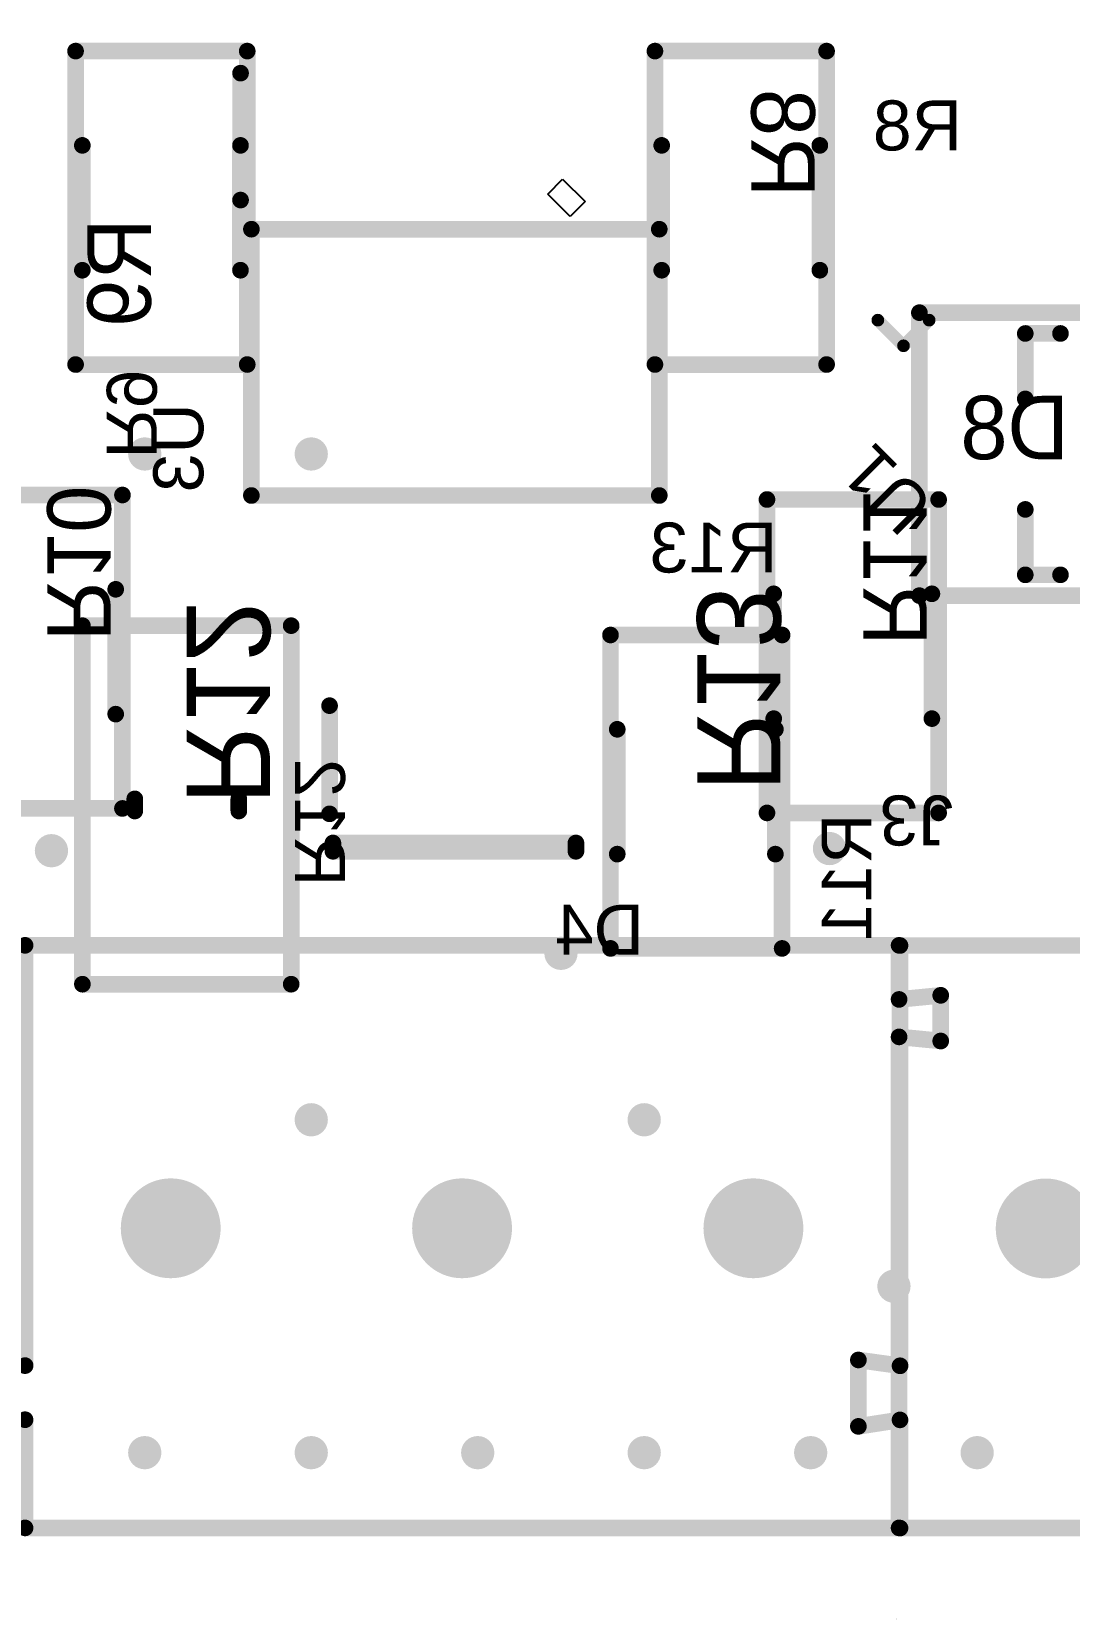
# Model space of a CAD drawing. Header units: millimetres. Extents: x 61 to 211, y 2 to 44.
# Drawn here: x 74.64 to 87.11, y 4 to 23.07 of the extents above; entities that cross this region are included whole.
import ezdxf

# ---------------------------------------------------------------- set-up
doc = ezdxf.new("R2010")
doc.units = ezdxf.units.MM
for name, color, linetype in [('BottomOverlay', 54, 'Continuous'), ('Mechanical10', 56, 'Continuous'), ('PadHoleLayer', 156, 'Continuous'), ('TopOverlay', 2, 'Continuous'), ('ViaHoleLayer', 16, 'Continuous')]:
    doc.layers.add(name, color=color, linetype=linetype)
doc.styles.add('Arial', font='', dxfattribs={"height": 0.2})
doc.styles.get('Arial').set_extended_font_data('Arial')

# ---------------------------------------------------------------- blocks, each defined once
blk = doc.blocks.new('V______CRCW0805__3_IPC_A_B_4')
at = {"layer": 'BottomOverlay', "const_width": 0.2}
for points in [[(-0.073, 0.625), (0.073, 0.625)], [(-0.073, -0.625), (0.073, -0.625)]]:
    blk.add_lwpolyline(points, dxfattribs=at)
at = {"layer": 'BottomOverlay', "const_width": 0.1}
for points in [[(-0.123, 0.625, 1), (-0.023, 0.625, 1)], [(0.023, 0.625, 1), (0.123, 0.625, 1)], [(-0.123, -0.625, 1), (-0.023, -0.625, 1)], [(0.023, -0.625, 1), (0.123, -0.625, 1)]]:
    blk.add_lwpolyline(points, format="xyb", close=True, dxfattribs=at)
at = {"layer": 'Mechanical10', "const_width": 0.2}
for points in [[(-2.154, 1.254), (-2.154, -1.254)], [(-2.154, 1.254), (2.154, 1.254)], [(2.154, 1.254), (2.154, -1.254)], [(-2.154, -1.254), (2.154, -1.254)]]:
    blk.add_lwpolyline(points, dxfattribs=at)
at = {"layer": 'Mechanical10', "const_width": 0.1}
for points in [[(-2.204, 1.254, 1), (-2.104, 1.254, 1)], [(-2.204, 1.254, 1), (-2.104, 1.254, 1)], [(2.104, 1.254, 1), (2.204, 1.254, 1)], [(2.104, 1.254, 1), (2.204, 1.254, 1)], [(-2.204, -1.254, 1), (-2.104, -1.254, 1)], [(-2.204, -1.254, 1), (-2.104, -1.254, 1)], [(2.104, -1.254, 1), (2.204, -1.254, 1)], [(2.104, -1.254, 1), (2.204, -1.254, 1)]]:
    blk.add_lwpolyline(points, format="xyb", close=True, dxfattribs=at)
at = {"layer": 'Mechanical10', "text_generation_flag": 2}
blk.add_text('R12', height=1, rotation=180, dxfattribs=at).set_placement((0, 0))
blk = doc.blocks.new('O__S_____________318_08_IPC_B_B_28')
at = {"layer": 'BottomOverlay', "const_width": 0.2}
for points in [[(0.65, 1.45), (0.227, 1.45)], [(0.65, 1.45), (0.65, 0.664)], [(-0.65, 0.286), (-0.65, -0.286)], [(0.65, -0.664), (0.65, -1.45)], [(0.65, -1.45), (0.227, -1.45)]]:
    blk.add_lwpolyline(points, dxfattribs=at)
at = {"layer": 'BottomOverlay', "const_width": 0.1}
for points in [[(0.177, 1.45, 1), (0.277, 1.45, 1)], [(0.6, 1.45, 1), (0.7, 1.45, 1)], [(0.6, 1.45, 1), (0.7, 1.45, 1)], [(0.6, 0.664, 1), (0.7, 0.664, 1)], [(-0.7, 0.286, 1), (-0.6, 0.286, 1)], [(-0.7, -0.286, 1), (-0.6, -0.286, 1)], [(0.6, -0.664, 1), (0.7, -0.664, 1)], [(0.177, -1.45, 1), (0.277, -1.45, 1)], [(0.6, -1.45, 1), (0.7, -1.45, 1)], [(0.6, -1.45, 1), (0.7, -1.45, 1)]]:
    blk.add_lwpolyline(points, format="xyb", close=True, dxfattribs=at)
at = {"layer": 'Mechanical10', "const_width": 0.2}
for points in [[(-1.922, 1.7), (-1.922, -1.7)], [(1.922, 1.7), (-1.922, 1.7)], [(1.922, 1.7), (1.922, -1.7)], [(1.922, -1.7), (-1.922, -1.7)]]:
    blk.add_lwpolyline(points, dxfattribs=at)
at = {"layer": 'Mechanical10', "const_width": 0.1}
for points in [[(-1.972, 1.7, 1), (-1.872, 1.7, 1)], [(-1.972, 1.7, 1), (-1.872, 1.7, 1)], [(1.872, 1.7, 1), (1.972, 1.7, 1)], [(1.872, 1.7, 1), (1.972, 1.7, 1)], [(-1.972, -1.7, 1), (-1.872, -1.7, 1)], [(-1.972, -1.7, 1), (-1.872, -1.7, 1)], [(1.872, -1.7, 1), (1.972, -1.7, 1)], [(1.872, -1.7, 1), (1.972, -1.7, 1)]]:
    blk.add_lwpolyline(points, format="xyb", close=True, dxfattribs=at)
at = {"layer": 'Mechanical10', "text_generation_flag": 2}
blk.add_text('D8', height=0.762, rotation=180, dxfattribs=at).set_placement((0.127, 0.061))
blk = doc.blocks.new('691103110003_29')
at = {"layer": 'PadHoleLayer'}
h = blk.add_hatch(color=156, dxfattribs=at)
edge = h.paths.add_edge_path()
edge.add_arc((-3.5, 0.1), 0.6, 0, 360)
h = blk.add_hatch(color=156, dxfattribs=at)
edge = h.paths.add_edge_path()
edge.add_arc((0, 0.1), 0.6, 0, 360)
h = blk.add_hatch(color=156, dxfattribs=at)
edge = h.paths.add_edge_path()
edge.add_arc((3.5, 0.1), 0.6, 0, 360)
at = {"layer": 'TopOverlay', "const_width": 0.2}
for points in [[(-5.25, 3.5), (5.25, 3.5)], [(-5.25, -1.55), (-5.25, 3.5)], [(5.25, 2.85), (5.25, 3.5)], [(5.25, 2.85), (5.75, 2.899)], [(5.75, 2.35), (5.75, 2.9)], [(5.25, -3.5), (5.25, 2.4)], [(5.25, 2.4), (5.75, 2.351)], [(-5.75, -2.278), (-5.75, -1.48)], [(-5.75, -1.48), (-5.249, -1.55)], [(-5.75, -2.278), (-5.25, -2.2)], [(-5.25, -3.5), (-5.25, -2.2)], [(-5.25, -3.5), (5.25, -3.5)]]:
    blk.add_lwpolyline(points, dxfattribs=at)
at = {"layer": 'TopOverlay', "const_width": 0.1}
for points in [[(-5.3, 3.5, 1), (-5.2, 3.5, 1)], [(-5.3, 3.5, 1), (-5.2, 3.5, 1)], [(5.2, 3.5, 1), (5.3, 3.5, 1)], [(5.2, 3.5, 1), (5.3, 3.5, 1)], [(5.2, 2.85, 1), (5.3, 2.85, 1)], [(5.2, 2.85, 1), (5.3, 2.85, 1)], [(5.7, 2.9, 1), (5.8, 2.9, 1)], [(5.7, 2.899, 1), (5.8, 2.899, 1)], [(5.2, 2.4, 1), (5.3, 2.4, 1)], [(5.2, 2.4, 1), (5.3, 2.4, 1)], [(5.7, 2.351, 1), (5.8, 2.351, 1)], [(5.7, 2.35, 1), (5.8, 2.35, 1)], [(-5.8, -1.48, 1), (-5.7, -1.48, 1)], [(-5.8, -1.48, 1), (-5.7, -1.48, 1)], [(-5.3, -1.55, 1), (-5.2, -1.55, 1)], [(-5.299, -1.55, 1), (-5.199, -1.55, 1)], [(-5.8, -2.278, 1), (-5.7, -2.278, 1)], [(-5.8, -2.278, 1), (-5.7, -2.278, 1)], [(-5.3, -2.2, 1), (-5.2, -2.2, 1)], [(-5.3, -2.2, 1), (-5.2, -2.2, 1)], [(-5.3, -3.5, 1), (-5.2, -3.5, 1)], [(-5.3, -3.5, 1), (-5.2, -3.5, 1)], [(5.2, -3.5, 1), (5.3, -3.5, 1)], [(5.2, -3.5, 1), (5.3, -3.5, 1)]]:
    blk.add_lwpolyline(points, format="xyb", close=True, dxfattribs=at)
blk = doc.blocks.new('691103110003_30')
at = {"layer": 'PadHoleLayer'}
h = blk.add_hatch(color=156, dxfattribs=at)
edge = h.paths.add_edge_path()
edge.add_arc((-3.5, 0.1), 0.6, 0, 360)
h = blk.add_hatch(color=156, dxfattribs=at)
edge = h.paths.add_edge_path()
edge.add_arc((0, 0.1), 0.6, 0, 360)
h = blk.add_hatch(color=156, dxfattribs=at)
edge = h.paths.add_edge_path()
edge.add_arc((3.5, 0.1), 0.6, 0, 360)
at = {"layer": 'TopOverlay', "const_width": 0.2}
for points in [[(-5.25, -1.55), (-5.25, 3.5)], [(-5.25, 3.5), (5.25, 3.5)], [(5.25, 2.85), (5.25, 3.5)], [(5.25, 2.85), (5.75, 2.899)], [(5.75, 2.35), (5.75, 2.9)], [(5.25, 2.4), (5.75, 2.351)], [(5.25, -3.5), (5.25, 2.4)], [(-5.75, -1.48), (-5.249, -1.55)], [(-5.75, -2.278), (-5.75, -1.48)], [(-5.75, -2.278), (-5.25, -2.2)], [(-5.25, -3.5), (-5.25, -2.2)], [(-5.25, -3.5), (5.25, -3.5)]]:
    blk.add_lwpolyline(points, dxfattribs=at)
at = {"layer": 'TopOverlay', "const_width": 0.1}
for points in [[(-5.3, 3.5, 1), (-5.2, 3.5, 1)], [(-5.3, 3.5, 1), (-5.2, 3.5, 1)], [(5.2, 3.5, 1), (5.3, 3.5, 1)], [(5.2, 3.5, 1), (5.3, 3.5, 1)], [(5.2, 2.85, 1), (5.3, 2.85, 1)], [(5.2, 2.85, 1), (5.3, 2.85, 1)], [(5.7, 2.9, 1), (5.8, 2.9, 1)], [(5.7, 2.899, 1), (5.8, 2.899, 1)], [(5.2, 2.4, 1), (5.3, 2.4, 1)], [(5.2, 2.4, 1), (5.3, 2.4, 1)], [(5.7, 2.351, 1), (5.8, 2.351, 1)], [(5.7, 2.35, 1), (5.8, 2.35, 1)], [(-5.8, -1.48, 1), (-5.7, -1.48, 1)], [(-5.8, -1.48, 1), (-5.7, -1.48, 1)], [(-5.3, -1.55, 1), (-5.2, -1.55, 1)], [(-5.299, -1.55, 1), (-5.199, -1.55, 1)], [(-5.8, -2.278, 1), (-5.7, -2.278, 1)], [(-5.8, -2.278, 1), (-5.7, -2.278, 1)], [(-5.3, -2.2, 1), (-5.2, -2.2, 1)], [(-5.3, -2.2, 1), (-5.2, -2.2, 1)], [(-5.3, -3.5, 1), (-5.2, -3.5, 1)], [(-5.3, -3.5, 1), (-5.2, -3.5, 1)], [(5.2, -3.5, 1), (5.3, -3.5, 1)], [(5.2, -3.5, 1), (5.3, -3.5, 1)]]:
    blk.add_lwpolyline(points, format="xyb", close=True, dxfattribs=at)
blk = doc.blocks.new('LQFP32_7X7X1P4_35')
at = {"layer": 'TopOverlay'}
for p, q in [((-1.391, 5.201), (-1.391, 5.455)), ((-1.391, 5.455), (-1.01, 5.455)), ((-1.01, 5.455), (-1.01, 5.201)), ((-1.01, 5.201), (-1.391, 5.201)), ((5.201, -0.59), (5.201, -0.209)), ((5.201, -0.209), (5.455, -0.209)), ((5.455, -0.209), (5.455, -0.59)), ((5.455, -0.59), (5.201, -0.59)), ((-1.81, -5.201), (-2.191, -5.201)), ((-2.191, -5.201), (-2.191, -5.455)), ((-1.81, -5.455), (-1.81, -5.201)), ((-2.191, -5.455), (-1.81, -5.455))]:
    blk.add_line(p, q, dxfattribs=at)
at = {"layer": 'TopOverlay', "const_width": 0.152}
for points in [[(-3.721, 3.285), (-3.721, 3.721)], [(-3.285, 3.721), (-3.721, 3.721)], [(3.721, 3.721), (3.285, 3.721)], [(3.721, 3.285), (3.721, 3.721)], [(-3.721, -3.721), (-3.721, -3.285)], [(3.721, -3.721), (3.721, -3.285)], [(-3.285, -3.721), (-3.721, -3.721)], [(3.721, -3.721), (3.285, -3.721)]]:
    blk.add_lwpolyline(points, dxfattribs=at)
at = {"layer": 'TopOverlay', "const_width": 0.0762}
for points in [[(-3.759, 3.721, 1), (-3.683, 3.721, 1)], [(-3.759, 3.721, 1), (-3.683, 3.721, 1)], [(-3.323, 3.721, 1), (-3.247, 3.721, 1)], [(3.247, 3.721, 1), (3.323, 3.721, 1)], [(3.683, 3.721, 1), (3.759, 3.721, 1)], [(3.683, 3.721, 1), (3.759, 3.721, 1)], [(-3.759, 3.285, 1), (-3.683, 3.285, 1)], [(3.683, 3.285, 1), (3.759, 3.285, 1)], [(-3.759, -3.285, 1), (-3.683, -3.285, 1)], [(3.683, -3.285, 1), (3.759, -3.285, 1)], [(-3.759, -3.721, 1), (-3.683, -3.721, 1)], [(-3.759, -3.721, 1), (-3.683, -3.721, 1)], [(-3.323, -3.721, 1), (-3.247, -3.721, 1)], [(3.247, -3.721, 1), (3.323, -3.721, 1)], [(3.683, -3.721, 1), (3.759, -3.721, 1)], [(3.683, -3.721, 1), (3.759, -3.721, 1)]]:
    blk.add_lwpolyline(points, format="xyb", close=True, dxfattribs=at)
at = {"layer": 'TopOverlay'}
blk.add_text('*', height=0.762, dxfattribs=at).set_placement((-5.9, 2.946))
blk = doc.blocks.new('SOIC127P600X175_8N_B_38')
at = {"layer": 'BottomOverlay', "const_width": 0.2}
for points in [[(-1.6, -2.45), (-1.6, 2.45)], [(1.6, 2.45), (-1.6, 2.45)], [(1.6, -2.45), (1.6, 2.45)], [(1.6, -2.45), (-1.6, -2.45)], [(-1.95, -2.58), (-3.475, -2.58)]]:
    blk.add_lwpolyline(points, dxfattribs=at)
at = {"layer": 'BottomOverlay', "const_width": 0.1}
for points in [[(-1.65, 2.45, 1), (-1.55, 2.45, 1)], [(-1.65, 2.45, 1), (-1.55, 2.45, 1)], [(1.55, 2.45, 1), (1.65, 2.45, 1)], [(1.55, 2.45, 1), (1.65, 2.45, 1)], [(-1.65, -2.45, 1), (-1.55, -2.45, 1)], [(-1.65, -2.45, 1), (-1.55, -2.45, 1)], [(1.55, -2.45, 1), (1.65, -2.45, 1)], [(1.55, -2.45, 1), (1.65, -2.45, 1)], [(-3.525, -2.58, 1), (-3.425, -2.58, 1)], [(-2, -2.58, 1), (-1.9, -2.58, 1)]]:
    blk.add_lwpolyline(points, format="xyb", close=True, dxfattribs=at)
blk = doc.blocks.new('SOT95P237X112_3N_B_45')
at = {"layer": 'BottomOverlay', "const_width": 0.2}
for points in [[(0.05, 1.46), (-0.05, 1.46)], [(-0.05, -1.46), (-0.05, 1.46)], [(0.05, -1.46), (0.05, 1.46)], [(-0.4, -1.5), (-1.7, -1.5)], [(0.05, -1.46), (-0.05, -1.46)]]:
    blk.add_lwpolyline(points, dxfattribs=at)
at = {"layer": 'BottomOverlay', "const_width": 0.1}
for points in [[(-0.1, 1.46, 1), (0, 1.46, 1)], [(-0.1, 1.46, 1), (0, 1.46, 1)], [(0, 1.46, 1), (0.1, 1.46, 1)], [(0, 1.46, 1), (0.1, 1.46, 1)], [(-1.75, -1.5, 1), (-1.65, -1.5, 1)], [(-0.45, -1.5, 1), (-0.35, -1.5, 1)], [(-0.1, -1.46, 1), (0, -1.46, 1)], [(-0.1, -1.46, 1), (0, -1.46, 1)], [(0, -1.46, 1), (0.1, -1.46, 1)], [(0, -1.46, 1), (0.1, -1.46, 1)]]:
    blk.add_lwpolyline(points, format="xyb", close=True, dxfattribs=at)
blk = doc.blocks.new('V______CRCW0603__3_IPC_A_B_58')
at = {"layer": 'BottomOverlay', "const_width": 0.2}
for points in [[(-0.75, 0.95), (0.75, 0.95)], [(-0.75, -0.95), (0.75, -0.95)]]:
    blk.add_lwpolyline(points, dxfattribs=at)
at = {"layer": 'BottomOverlay', "const_width": 0.1}
for points in [[(-0.8, 0.95, 1), (-0.7, 0.95, 1)], [(0.7, 0.95, 1), (0.8, 0.95, 1)], [(-0.8, -0.95, 1), (-0.7, -0.95, 1)], [(0.7, -0.95, 1), (0.8, -0.95, 1)]]:
    blk.add_lwpolyline(points, format="xyb", close=True, dxfattribs=at)
at = {"layer": 'Mechanical10', "const_width": 0.2}
for points in [[(-1.883, 1.031), (-1.883, -1.031)], [(-1.883, 1.031), (1.883, 1.031)], [(1.883, 1.031), (1.883, -1.031)], [(-1.883, -1.031), (1.883, -1.031)]]:
    blk.add_lwpolyline(points, dxfattribs=at)
at = {"layer": 'Mechanical10', "const_width": 0.1}
for points in [[(-1.933, 1.031, 1), (-1.833, 1.031, 1)], [(-1.933, 1.031, 1), (-1.833, 1.031, 1)], [(1.833, 1.031, 1), (1.933, 1.031, 1)], [(1.833, 1.031, 1), (1.933, 1.031, 1)], [(-1.933, -1.031, 1), (-1.833, -1.031, 1)], [(-1.933, -1.031, 1), (-1.833, -1.031, 1)], [(1.833, -1.031, 1), (1.933, -1.031, 1)], [(1.833, -1.031, 1), (1.933, -1.031, 1)]]:
    blk.add_lwpolyline(points, format="xyb", close=True, dxfattribs=at)
at = {"layer": 'Mechanical10', "text_generation_flag": 2}
blk.add_text('R11', height=0.762, rotation=180, dxfattribs=at).set_placement((0.127, -0.127))
blk = doc.blocks.new('V______CRCW0603__3_IPC_A_B_64')
at = {"layer": 'BottomOverlay', "const_width": 0.2}
for points in [[(-0.75, 0.95), (0.75, 0.95)], [(-0.75, -0.95), (0.75, -0.95)]]:
    blk.add_lwpolyline(points, dxfattribs=at)
at = {"layer": 'BottomOverlay', "const_width": 0.1}
for points in [[(-0.8, 0.95, 1), (-0.7, 0.95, 1)], [(0.7, 0.95, 1), (0.8, 0.95, 1)], [(-0.8, -0.95, 1), (-0.7, -0.95, 1)], [(0.7, -0.95, 1), (0.8, -0.95, 1)]]:
    blk.add_lwpolyline(points, format="xyb", close=True, dxfattribs=at)
at = {"layer": 'Mechanical10', "const_width": 0.2}
for points in [[(-1.883, 1.031), (1.883, 1.031)], [(-1.883, 1.031), (-1.883, -1.031)], [(1.883, 1.031), (1.883, -1.031)], [(-1.883, -1.031), (1.883, -1.031)]]:
    blk.add_lwpolyline(points, dxfattribs=at)
at = {"layer": 'Mechanical10', "const_width": 0.1}
for points in [[(-1.933, 1.031, 1), (-1.833, 1.031, 1)], [(-1.933, 1.031, 1), (-1.833, 1.031, 1)], [(1.833, 1.031, 1), (1.933, 1.031, 1)], [(1.833, 1.031, 1), (1.933, 1.031, 1)], [(-1.933, -1.031, 1), (-1.833, -1.031, 1)], [(-1.933, -1.031, 1), (-1.833, -1.031, 1)], [(1.833, -1.031, 1), (1.933, -1.031, 1)], [(1.833, -1.031, 1), (1.933, -1.031, 1)]]:
    blk.add_lwpolyline(points, format="xyb", close=True, dxfattribs=at)
at = {"layer": 'Mechanical10', "text_generation_flag": 2}
blk.add_text('R10', height=0.762, rotation=180, dxfattribs=at).set_placement((0.127, -0.127))
blk = doc.blocks.new('V______CRCW0603__3_IPC_A_B_68')
at = {"layer": 'BottomOverlay', "const_width": 0.2}
for points in [[(0.75, 0.95), (-0.75, 0.95)], [(0.75, -0.95), (-0.75, -0.95)]]:
    blk.add_lwpolyline(points, dxfattribs=at)
at = {"layer": 'BottomOverlay', "const_width": 0.1}
for points in [[(-0.8, 0.95, 1), (-0.7, 0.95, 1)], [(0.7, 0.95, 1), (0.8, 0.95, 1)], [(-0.8, -0.95, 1), (-0.7, -0.95, 1)], [(0.7, -0.95, 1), (0.8, -0.95, 1)]]:
    blk.add_lwpolyline(points, format="xyb", close=True, dxfattribs=at)
at = {"layer": 'Mechanical10', "const_width": 0.2}
for points in [[(-1.883, -1.031), (-1.883, 1.031)], [(1.883, 1.031), (-1.883, 1.031)], [(1.883, -1.031), (1.883, 1.031)], [(1.883, -1.031), (-1.883, -1.031)]]:
    blk.add_lwpolyline(points, dxfattribs=at)
at = {"layer": 'Mechanical10', "const_width": 0.1}
for points in [[(-1.933, 1.031, 1), (-1.833, 1.031, 1)], [(-1.933, 1.031, 1), (-1.833, 1.031, 1)], [(1.833, 1.031, 1), (1.933, 1.031, 1)], [(1.833, 1.031, 1), (1.933, 1.031, 1)], [(-1.933, -1.031, 1), (-1.833, -1.031, 1)], [(-1.933, -1.031, 1), (-1.833, -1.031, 1)], [(1.833, -1.031, 1), (1.933, -1.031, 1)], [(1.833, -1.031, 1), (1.933, -1.031, 1)]]:
    blk.add_lwpolyline(points, format="xyb", close=True, dxfattribs=at)
at = {"layer": 'Mechanical10', "text_generation_flag": 2}
blk.add_text('R9', height=0.762, rotation=-180, dxfattribs=at).set_placement((0.127, -0.127))
blk = doc.blocks.new('V______CRCW0603__3_IPC_A_B_69')
at = {"layer": 'BottomOverlay', "const_width": 0.2}
for points in [[(-0.75, 0.95), (0.75, 0.95)], [(-0.75, -0.95), (0.75, -0.95)]]:
    blk.add_lwpolyline(points, dxfattribs=at)
at = {"layer": 'BottomOverlay', "const_width": 0.1}
for points in [[(-0.8, 0.95, 1), (-0.7, 0.95, 1)], [(0.7, 0.95, 1), (0.8, 0.95, 1)], [(-0.8, -0.95, 1), (-0.7, -0.95, 1)], [(0.7, -0.95, 1), (0.8, -0.95, 1)]]:
    blk.add_lwpolyline(points, format="xyb", close=True, dxfattribs=at)
at = {"layer": 'Mechanical10', "const_width": 0.2}
for points in [[(-1.883, 1.031), (-1.883, -1.031)], [(-1.883, 1.031), (1.883, 1.031)], [(1.883, 1.031), (1.883, -1.031)], [(-1.883, -1.031), (1.883, -1.031)]]:
    blk.add_lwpolyline(points, dxfattribs=at)
at = {"layer": 'Mechanical10', "const_width": 0.1}
for points in [[(-1.933, 1.031, 1), (-1.833, 1.031, 1)], [(-1.933, 1.031, 1), (-1.833, 1.031, 1)], [(1.833, 1.031, 1), (1.933, 1.031, 1)], [(1.833, 1.031, 1), (1.933, 1.031, 1)], [(-1.933, -1.031, 1), (-1.833, -1.031, 1)], [(-1.933, -1.031, 1), (-1.833, -1.031, 1)], [(1.833, -1.031, 1), (1.933, -1.031, 1)], [(1.833, -1.031, 1), (1.933, -1.031, 1)]]:
    blk.add_lwpolyline(points, format="xyb", close=True, dxfattribs=at)
at = {"layer": 'Mechanical10', "text_generation_flag": 2}
blk.add_text('R8', height=0.762, rotation=180, dxfattribs=at).set_placement((0.127, -0.127))
blk = doc.blocks.new('V______CRCW0603__3_IPC_A_B_78')
at = {"layer": 'BottomOverlay', "const_width": 0.2}
for points in [[(-0.75, 0.95), (0.75, 0.95)], [(-0.75, -0.95), (0.75, -0.95)]]:
    blk.add_lwpolyline(points, dxfattribs=at)
at = {"layer": 'BottomOverlay', "const_width": 0.1}
for points in [[(-0.8, 0.95, 1), (-0.7, 0.95, 1)], [(0.7, 0.95, 1), (0.8, 0.95, 1)], [(-0.8, -0.95, 1), (-0.7, -0.95, 1)], [(0.7, -0.95, 1), (0.8, -0.95, 1)]]:
    blk.add_lwpolyline(points, format="xyb", close=True, dxfattribs=at)
at = {"layer": 'Mechanical10', "const_width": 0.2}
for points in [[(-1.883, 1.031), (-1.883, -1.031)], [(-1.883, 1.031), (1.883, 1.031)], [(1.883, 1.031), (1.883, -1.031)], [(-1.883, -1.031), (1.883, -1.031)]]:
    blk.add_lwpolyline(points, dxfattribs=at)
at = {"layer": 'Mechanical10', "const_width": 0.1}
for points in [[(-1.933, 1.031, 1), (-1.833, 1.031, 1)], [(-1.933, 1.031, 1), (-1.833, 1.031, 1)], [(1.833, 1.031, 1), (1.933, 1.031, 1)], [(1.833, 1.031, 1), (1.933, 1.031, 1)], [(-1.933, -1.031, 1), (-1.833, -1.031, 1)], [(-1.933, -1.031, 1), (-1.833, -1.031, 1)], [(1.833, -1.031, 1), (1.933, -1.031, 1)], [(1.833, -1.031, 1), (1.933, -1.031, 1)]]:
    blk.add_lwpolyline(points, format="xyb", close=True, dxfattribs=at)
at = {"layer": 'Mechanical10', "text_generation_flag": 2}
blk.add_text('R13', height=1, rotation=180, dxfattribs=at).set_placement((0, -0.011))

msp = doc.modelspace()

# ---------------------------------------------------------------- hatches: boundary and pattern name
at = {"layer": 'PadHoleLayer'}
h = msp.add_hatch(color=156, dxfattribs=at)
edge = h.paths.add_edge_path()
edge.add_arc((85.054, 12.129), 0.05, 0, 360)
h = msp.add_hatch(color=156, dxfattribs=at)
edge = h.paths.add_edge_path()
edge.add_arc((85.054, 12.129), 0.05, 0, 360)
h = msp.add_hatch(color=156, dxfattribs=at)
edge = h.paths.add_edge_path()
edge.add_arc((85.054, 12.129), 0.05, 0, 360)
h = msp.add_hatch(color=156, dxfattribs=at)
edge = h.paths.add_edge_path()
edge.add_arc((85.054, 12.129), 0.05, 0, 360)
h = msp.add_hatch(color=156, dxfattribs=at)
edge = h.paths.add_edge_path()
edge.add_arc((85.055, 12.138), 0.05, 0, 360)
h = msp.add_hatch(color=156, dxfattribs=at)
edge = h.paths.add_edge_path()
edge.add_arc((85.055, 12.138), 0.05, 0, 360)
h = msp.add_hatch(color=156, dxfattribs=at)
edge = h.paths.add_edge_path()
edge.add_arc((85.055, 12.138), 0.05, 0, 360)
h = msp.add_hatch(color=156, dxfattribs=at)
edge = h.paths.add_edge_path()
edge.add_arc((85.055, 12.138), 0.05, 0, 360)
h = msp.add_hatch(color=156, dxfattribs=at)
edge = h.paths.add_edge_path()
edge.add_arc((85.054, 11.479), 0.05, 0, 360)
h = msp.add_hatch(color=156, dxfattribs=at)
edge = h.paths.add_edge_path()
edge.add_arc((85.054, 11.479), 0.05, 0, 360)
h = msp.add_hatch(color=156, dxfattribs=at)
edge = h.paths.add_edge_path()
edge.add_arc((85.055, 11.488), 0.05, 0, 360)
h = msp.add_hatch(color=156, dxfattribs=at)
edge = h.paths.add_edge_path()
edge.add_arc((85.055, 11.488), 0.05, 0, 360)
h = msp.add_hatch(color=156, dxfattribs=at)
edge = h.paths.add_edge_path()
edge.add_arc((85.554, 11.529), 0.05, 0, 360)
h = msp.add_hatch(color=156, dxfattribs=at)
edge = h.paths.add_edge_path()
edge.add_arc((85.555, 11.538), 0.05, 0, 360)
h = msp.add_hatch(color=156, dxfattribs=at)
edge = h.paths.add_edge_path()
edge.add_arc((85.555, 11.537), 0.05, 0, 360)
h = msp.add_hatch(color=156, dxfattribs=at)
edge = h.paths.add_edge_path()
edge.add_arc((85.555, 11.528), 0.05, 0, 360)
h = msp.add_hatch(color=156, dxfattribs=at)
edge = h.paths.add_edge_path()
edge.add_arc((85.054, 11.029), 0.05, 0, 360)
h = msp.add_hatch(color=156, dxfattribs=at)
edge = h.paths.add_edge_path()
edge.add_arc((85.054, 11.029), 0.05, 0, 360)
h = msp.add_hatch(color=156, dxfattribs=at)
edge = h.paths.add_edge_path()
edge.add_arc((85.055, 11.038), 0.05, 0, 360)
h = msp.add_hatch(color=156, dxfattribs=at)
edge = h.paths.add_edge_path()
edge.add_arc((85.055, 11.038), 0.05, 0, 360)
h = msp.add_hatch(color=156, dxfattribs=at)
edge = h.paths.add_edge_path()
edge.add_arc((85.554, 10.979), 0.05, 0, 360)
h = msp.add_hatch(color=156, dxfattribs=at)
edge = h.paths.add_edge_path()
edge.add_arc((85.555, 10.989), 0.05, 0, 360)
h = msp.add_hatch(color=156, dxfattribs=at)
edge = h.paths.add_edge_path()
edge.add_arc((85.555, 10.988), 0.05, 0, 360)
h = msp.add_hatch(color=156, dxfattribs=at)
edge = h.paths.add_edge_path()
edge.add_arc((85.555, 10.98), 0.05, 0, 360)
h = msp.add_hatch(color=156, dxfattribs=at)
edge = h.paths.add_edge_path()
edge.add_arc((84.554, 7.149), 0.05, 0, 360)
h = msp.add_hatch(color=156, dxfattribs=at)
edge = h.paths.add_edge_path()
edge.add_arc((84.554, 7.149), 0.05, 0, 360)
h = msp.add_hatch(color=156, dxfattribs=at)
edge = h.paths.add_edge_path()
edge.add_arc((85.054, 7.079), 0.05, 0, 360)
h = msp.add_hatch(color=156, dxfattribs=at)
edge = h.paths.add_edge_path()
edge.add_arc((85.056, 7.08), 0.05, 0, 360)
h = msp.add_hatch(color=156, dxfattribs=at)
edge = h.paths.add_edge_path()
edge.add_arc((84.554, 6.351), 0.05, 0, 360)
h = msp.add_hatch(color=156, dxfattribs=at)
edge = h.paths.add_edge_path()
edge.add_arc((84.554, 6.351), 0.05, 0, 360)
h = msp.add_hatch(color=156, dxfattribs=at)
edge = h.paths.add_edge_path()
edge.add_arc((85.054, 6.429), 0.05, 0, 360)
h = msp.add_hatch(color=156, dxfattribs=at)
edge = h.paths.add_edge_path()
edge.add_arc((85.054, 6.429), 0.05, 0, 360)
h = msp.add_hatch(color=156, dxfattribs=at)
edge = h.paths.add_edge_path()
edge.add_arc((85.054, 5.129), 0.05, 0, 360)
h = msp.add_hatch(color=156, dxfattribs=at)
edge = h.paths.add_edge_path()
edge.add_arc((85.054, 5.129), 0.05, 0, 360)
h = msp.add_hatch(color=156, dxfattribs=at)
edge = h.paths.add_edge_path()
edge.add_arc((85.054, 5.129), 0.05, 0, 360)
h = msp.add_hatch(color=156, dxfattribs=at)
edge = h.paths.add_edge_path()
edge.add_arc((85.054, 5.129), 0.05, 0, 360)
h = msp.add_hatch(color=156, dxfattribs=at)
edge = h.paths.add_edge_path()
edge.add_arc((85.028, 4.002), 0.00317, 0, 360)
at = {"layer": 'TopOverlay'}
h = msp.add_hatch(color=2, dxfattribs=at)
edge = h.paths.add_edge_path()
edge.add_arc((85.054, 12.129), 0.05, 0, 360)
h = msp.add_hatch(color=2, dxfattribs=at)
edge = h.paths.add_edge_path()
edge.add_arc((85.054, 12.129), 0.05, 0, 360)
h = msp.add_hatch(color=2, dxfattribs=at)
edge = h.paths.add_edge_path()
edge.add_arc((85.054, 12.129), 0.05, 0, 360)
h = msp.add_hatch(color=2, dxfattribs=at)
edge = h.paths.add_edge_path()
edge.add_arc((85.054, 12.129), 0.05, 0, 360)
h = msp.add_hatch(color=2, dxfattribs=at)
edge = h.paths.add_edge_path()
edge.add_arc((85.055, 12.138), 0.05, 0, 360)
h = msp.add_hatch(color=2, dxfattribs=at)
edge = h.paths.add_edge_path()
edge.add_arc((85.055, 12.138), 0.05, 0, 360)
h = msp.add_hatch(color=2, dxfattribs=at)
edge = h.paths.add_edge_path()
edge.add_arc((85.055, 12.138), 0.05, 0, 360)
h = msp.add_hatch(color=2, dxfattribs=at)
edge = h.paths.add_edge_path()
edge.add_arc((85.055, 12.138), 0.05, 0, 360)
h = msp.add_hatch(color=2, dxfattribs=at)
edge = h.paths.add_edge_path()
edge.add_arc((85.054, 11.479), 0.05, 0, 360)
h = msp.add_hatch(color=2, dxfattribs=at)
edge = h.paths.add_edge_path()
edge.add_arc((85.054, 11.479), 0.05, 0, 360)
h = msp.add_hatch(color=2, dxfattribs=at)
edge = h.paths.add_edge_path()
edge.add_arc((85.055, 11.488), 0.05, 0, 360)
h = msp.add_hatch(color=2, dxfattribs=at)
edge = h.paths.add_edge_path()
edge.add_arc((85.055, 11.488), 0.05, 0, 360)
h = msp.add_hatch(color=2, dxfattribs=at)
edge = h.paths.add_edge_path()
edge.add_arc((85.554, 11.529), 0.05, 0, 360)
h = msp.add_hatch(color=2, dxfattribs=at)
edge = h.paths.add_edge_path()
edge.add_arc((85.555, 11.538), 0.05, 0, 360)
h = msp.add_hatch(color=2, dxfattribs=at)
edge = h.paths.add_edge_path()
edge.add_arc((85.555, 11.537), 0.05, 0, 360)
h = msp.add_hatch(color=2, dxfattribs=at)
edge = h.paths.add_edge_path()
edge.add_arc((85.555, 11.528), 0.05, 0, 360)
h = msp.add_hatch(color=2, dxfattribs=at)
edge = h.paths.add_edge_path()
edge.add_arc((85.054, 11.029), 0.05, 0, 360)
h = msp.add_hatch(color=2, dxfattribs=at)
edge = h.paths.add_edge_path()
edge.add_arc((85.054, 11.029), 0.05, 0, 360)
h = msp.add_hatch(color=2, dxfattribs=at)
edge = h.paths.add_edge_path()
edge.add_arc((85.055, 11.038), 0.05, 0, 360)
h = msp.add_hatch(color=2, dxfattribs=at)
edge = h.paths.add_edge_path()
edge.add_arc((85.055, 11.038), 0.05, 0, 360)
h = msp.add_hatch(color=2, dxfattribs=at)
edge = h.paths.add_edge_path()
edge.add_arc((85.554, 10.979), 0.05, 0, 360)
h = msp.add_hatch(color=2, dxfattribs=at)
edge = h.paths.add_edge_path()
edge.add_arc((85.555, 10.989), 0.05, 0, 360)
h = msp.add_hatch(color=2, dxfattribs=at)
edge = h.paths.add_edge_path()
edge.add_arc((85.555, 10.988), 0.05, 0, 360)
h = msp.add_hatch(color=2, dxfattribs=at)
edge = h.paths.add_edge_path()
edge.add_arc((85.555, 10.98), 0.05, 0, 360)
h = msp.add_hatch(color=2, dxfattribs=at)
edge = h.paths.add_edge_path()
edge.add_arc((84.554, 7.149), 0.05, 0, 360)
h = msp.add_hatch(color=2, dxfattribs=at)
edge = h.paths.add_edge_path()
edge.add_arc((84.554, 7.149), 0.05, 0, 360)
h = msp.add_hatch(color=2, dxfattribs=at)
edge = h.paths.add_edge_path()
edge.add_arc((85.054, 7.079), 0.05, 0, 360)
h = msp.add_hatch(color=2, dxfattribs=at)
edge = h.paths.add_edge_path()
edge.add_arc((85.056, 7.08), 0.05, 0, 360)
h = msp.add_hatch(color=2, dxfattribs=at)
edge = h.paths.add_edge_path()
edge.add_arc((84.554, 6.351), 0.05, 0, 360)
h = msp.add_hatch(color=2, dxfattribs=at)
edge = h.paths.add_edge_path()
edge.add_arc((84.554, 6.351), 0.05, 0, 360)
h = msp.add_hatch(color=2, dxfattribs=at)
edge = h.paths.add_edge_path()
edge.add_arc((85.054, 6.429), 0.05, 0, 360)
h = msp.add_hatch(color=2, dxfattribs=at)
edge = h.paths.add_edge_path()
edge.add_arc((85.054, 6.429), 0.05, 0, 360)
h = msp.add_hatch(color=2, dxfattribs=at)
edge = h.paths.add_edge_path()
edge.add_arc((85.054, 5.129), 0.05, 0, 360)
h = msp.add_hatch(color=2, dxfattribs=at)
edge = h.paths.add_edge_path()
edge.add_arc((85.054, 5.129), 0.05, 0, 360)
h = msp.add_hatch(color=2, dxfattribs=at)
edge = h.paths.add_edge_path()
edge.add_arc((85.054, 5.129), 0.05, 0, 360)
h = msp.add_hatch(color=2, dxfattribs=at)
edge = h.paths.add_edge_path()
edge.add_arc((85.054, 5.129), 0.05, 0, 360)
h = msp.add_hatch(color=2, dxfattribs=at)
edge = h.paths.add_edge_path()
edge.add_arc((85.028, 4.002), 0.00317, 0, 360)
at = {"layer": 'ViaHoleLayer'}
h = msp.add_hatch(color=16, dxfattribs=at)
edge = h.paths.add_edge_path()
edge.add_arc((76, 18), 0.2, 0, 360)
h = msp.add_hatch(color=16, dxfattribs=at)
edge = h.paths.add_edge_path()
edge.add_arc((78, 18), 0.2, 0, 360)
h = msp.add_hatch(color=16, dxfattribs=at)
edge = h.paths.add_edge_path()
edge.add_arc((74.879, 13.233), 0.2, 0, 360)
h = msp.add_hatch(color=16, dxfattribs=at)
edge = h.paths.add_edge_path()
edge.add_arc((84.226, 13.259), 0.2, 0, 360)
h = msp.add_hatch(color=16, dxfattribs=at)
edge = h.paths.add_edge_path()
edge.add_arc((81, 12), 0.2, 0, 360)
h = msp.add_hatch(color=16, dxfattribs=at)
edge = h.paths.add_edge_path()
edge.add_arc((78, 10), 0.2, 0, 360)
h = msp.add_hatch(color=16, dxfattribs=at)
edge = h.paths.add_edge_path()
edge.add_arc((82, 10), 0.2, 0, 360)
h = msp.add_hatch(color=16, dxfattribs=at)
edge = h.paths.add_edge_path()
edge.add_arc((85, 8), 0.2, 0, 360)
h = msp.add_hatch(color=16, dxfattribs=at)
edge = h.paths.add_edge_path()
edge.add_arc((76, 6), 0.2, 0, 360)
h = msp.add_hatch(color=16, dxfattribs=at)
edge = h.paths.add_edge_path()
edge.add_arc((78, 6), 0.2, 0, 360)
h = msp.add_hatch(color=16, dxfattribs=at)
edge = h.paths.add_edge_path()
edge.add_arc((80, 6), 0.2, 0, 360)
h = msp.add_hatch(color=16, dxfattribs=at)
edge = h.paths.add_edge_path()
edge.add_arc((82, 6), 0.2, 0, 360)
h = msp.add_hatch(color=16, dxfattribs=at)
edge = h.paths.add_edge_path()
edge.add_arc((84, 6), 0.2, 0, 360)
h = msp.add_hatch(color=16, dxfattribs=at)
edge = h.paths.add_edge_path()
edge.add_arc((86, 6), 0.2, 0, 360)

# ---------------------------------------------------------------- block references
for name, p, rotation in [('LQFP32_7X7X1P4_35', (85.115, 24.562), 225), ('V______CRCW0603__3_IPC_A_B_68', (76.2, 20.958), 270), ('V______CRCW0603__3_IPC_A_B_69', (83.16, 20.958), 90), ('SOIC127P600X175_8N_B_38', (79.731, 19.101), 270), ('O__S_____________318_08_IPC_B_B_28', (87.228, 17.998), 180), ('V______CRCW0603__3_IPC_A_B_64', (74.701, 15.624), 90), ('V______CRCW0603__3_IPC_A_B_58', (84.506, 15.57), 90), ('V______CRCW0603__3_IPC_A_B_78', (82.626, 13.942), 90), ('V______CRCW0805__3_IPC_A_B_4', (76.505, 13.783), 90), ('SOT95P237X112_3N_B_45', (79.72, 13.276), 270)]:
    msp.add_blockref(name, p, dxfattribs=dict(rotation=rotation))
for name, p in [('691103110003_30', (79.812, 8.596)), ('691103110003_29', (90.323, 8.594))]:
    msp.add_blockref(name, p)

# ---------------------------------------------------------------- texts
at = {"layer": 'BottomOverlay', "style": 'Arial', "text_generation_flag": 2}
for s, p in [('R8', (85.818, 21.648)), ('R13', (83.602, 16.576)), ('D4', (81.998, 11.985))]:
    msp.add_text(s, height=0.6, dxfattribs=at).set_placement(p)
for s, rotation, p in [('R9', 270, (75.544, 17.943)), ('U3', 90, (76.703, 18.61)), ('R12', 270, (77.805, 12.804)), ('R11', 90, (84.73, 13.68))]:
    msp.add_text(s, height=0.6, rotation=rotation, dxfattribs=at).set_placement(p)
at = {"layer": 'TopOverlay', "style": 'Arial'}
for s, rotation, p in [('U1', 135, (85.509, 17.405)), ('J3', 180, (85.712, 13.896))]:
    msp.add_text(s, height=0.6, rotation=rotation, dxfattribs=at).set_placement(p)

doc.saveas('drawing.dxf')
